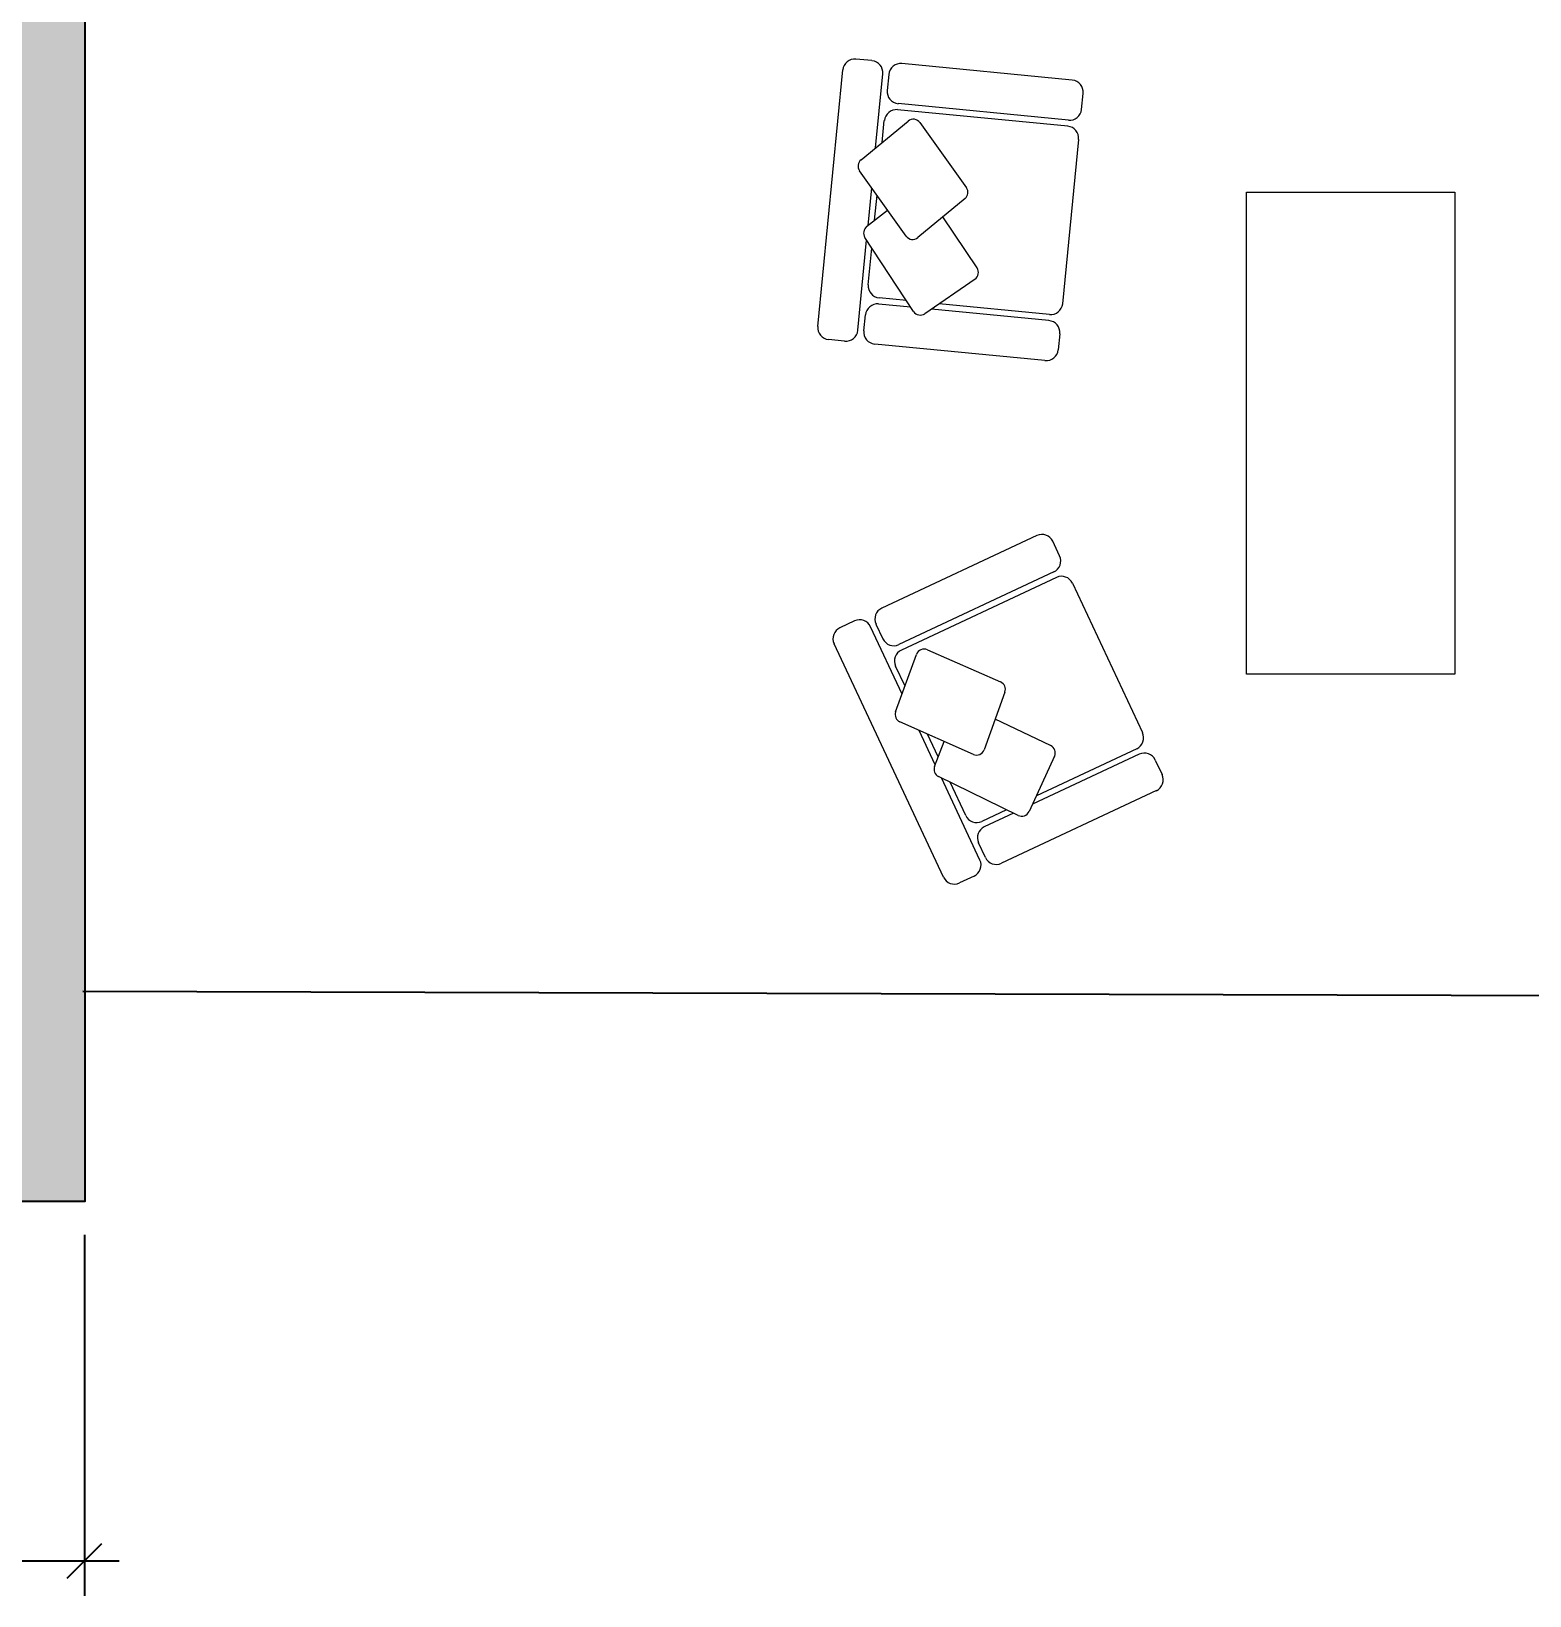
# Model space of a CAD drawing. Header units: millimetres. Extents: x 930 to 6336, y 2219 to 4338.
# Drawn here: x 5002.9 to 5433.4, y 2343.5 to 2792.9 of the extents above; entities that cross this region are included whole.
import ezdxf

# ---------------------------------------------------------------- set-up
doc = ezdxf.new("R2010")
doc.units = ezdxf.units.MM
doc.layers.add('arredi', color=5, linetype='Continuous', lineweight=18)
doc.layers.add('QUOTE', color=3, linetype='Continuous', lineweight=9)
doc.layers.add('muri non sezionati', color=2, linetype='Continuous')
doc.layers.add('muri sezionati', color=1, linetype='Continuous')
doc.styles.get("Standard").update_dxf_attribs({"font": 'arial.ttf'})
doc.dimstyles.new('ook', dxfattribs={"dimtxt": 15, "dimasz": 10, "dimexe": 10, "dimexo": 10, "dimgap": 5, "dimtad": 1, "dimtoh": 1, "dimdec": 0, "dimzin": 0, "dimdsep": 46, "dimtxsty": 'Standard', "dimblk": 'OBLIQUE', "dimcen": 0.09, "dimdle": 10, "dimclrt": 3, "dimadec": 0, "dimazin": 0, "dimtfac": 1, "dimtdec": 0, "dimtofl": 0, "dimtmove": 0, "dimatfit": 3, "dimldrblk": 'OBLIQUE', "dimfxl": 1, "dimtfill": 2, "dimtfillclr": 250, "dimtolj": 1, "dimtzin": 0, "dimarcsym": 0})

# ---------------------------------------------------------------- blocks, each defined once
blk = doc.blocks.new('_Oblique')
at = {"color": 0, "linetype": 'ByBlock', "lineweight": -2}
blk.add_line((-0.5, -0.5), (0.5, 0.5), dxfattribs=at)
blk = doc.blocks.new('*D19')
at = {"layer": 'Defpoints', "color": 0, "transparency": 16777216}
for p in [(4357.79, 2457.21), (5018.23, 2457.21), (5018.23, 2353.52)]:
    blk.add_point(p, dxfattribs=at)
at = {"layer": 'QUOTE', "color": 0, "lineweight": -2, "transparency": 16777216}
for p, q in [((4357.79, 2447.21), (4357.79, 2343.52)), ((5018.23, 2447.21), (5018.23, 2343.52)), ((4347.79, 2353.52), (5028.23, 2353.52))]:
    blk.add_line(p, q, dxfattribs=at)
at = {"layer": 'QUOTE', "color": 0, "lineweight": -2, "transparency": 16777216, "xscale": 10, "yscale": 10, "zscale": 10, "rotation": 180}
blk.add_blockref('_Oblique', (4357.79, 2353.52), dxfattribs=at)
at = {"layer": 'QUOTE', "color": 0, "lineweight": -2, "transparency": 16777216, "xscale": 10, "yscale": 10, "zscale": 10}
blk.add_blockref('_Oblique', (5018.23, 2353.52), dxfattribs=at)
at = {"layer": 'QUOTE', "color": 3, "transparency": 16777216, "insert": (4688.01, 2366.18), "char_height": 15, "attachment_point": 5, "bg_fill": 1, "box_fill_scale": 1.1, "bg_fill_color": 250, "bg_fill_transparency": 0}
blk.add_mtext('\\A1;660', dxfattribs=at)

msp = doc.modelspace()

# ---------------------------------------------------------------- hatches: boundary and pattern name
at = {"layer": 'muri sezionati'}
h = msp.add_hatch(color=256, dxfattribs=at)
h.dxf.hatch_style = 1
h.paths.add_polyline_path([(4387.79, 3321.96), (4357.87, 3321.96), (4357.79, 3132.3), (4387.79, 3132.3)])
h.paths.add_polyline_path([(5017.76, 3534.68), (4988.31, 3534.68), (4988.31, 3313.85), (5017.86, 3313.85)])
h.paths.add_polyline_path([(5018.31, 3152.26), (4987.79, 3152.26), (4987.59, 2456.76), (5018.31, 2456.76)])
h.paths.add_polyline_path([(4808.31, 3139.84), (4888.31, 3139.84), (4888.31, 3142.23), (4487.79, 3142.23), (4487.79, 3139.84), (4567.79, 3139.84), (4567.79, 3134.36), (4487.79, 3134.36), (4487.79, 3132.23), (4763.31, 3132.23), (4763.31, 2791.69), (4768.31, 2791.69), (4768.31, 3132.23), (4888.31, 3132.23), (4888.31, 3134.36), (4808.31, 3134.36)])

# ---------------------------------------------------------------- linework, layer by layer
at = {"layer": 'arredi'}
for p, q in [((5228.86, 2708.13), (5236.03, 2781.79)), ((5244.42, 2784.46), (5239.82, 2784.91)), ((5301.96, 2778.86), (5253.05, 2783.62)), ((5245.47, 2759.4), (5247.54, 2780.67)), ((5249.26, 2780.5), (5248.81, 2775.9)), ((5304.63, 2770.46), (5305.08, 2775.07)), ((5300.68, 2765.62), (5251.76, 2770.38)), ((5300.84, 2767.35), (5251.93, 2772.11)), ((5241.28, 2755.97), (5254.86, 2767.1)), ((5247.36, 2760.96), (5247.97, 2767.27)), ((5258.2, 2766.66), (5271.57, 2747.97)), ((5303.79, 2761.83), (5299.2, 2714.64)), ((5254.24, 2734.07), (5240.86, 2752.84)), ((5243.29, 2737.1), (5244.35, 2747.94)), ((5245.18, 2738.6), (5245.88, 2745.79)), ((5242.89, 2736.78), (5248.91, 2741.54)), ((5271.16, 2744.85), (5257.59, 2733.63)), ((5274.62, 2724.92), (5264.79, 2739.58)), ((5240.37, 2707.01), (5242.89, 2732.94)), ((5256.37, 2712.41), (5242.39, 2733.7)), ((5243.38, 2720.08), (5244.41, 2730.63)), ((5274.02, 2721.73), (5259.62, 2711.78)), ((5255.55, 2713.67), (5246.33, 2714.56)), ((5254.33, 2715.53), (5246.5, 2716.29)), ((5295.41, 2711.53), (5263.72, 2714.61)), ((5242.09, 2706.84), (5242.54, 2711.45)), ((5295.24, 2709.8), (5261.51, 2713.09)), ((5298.36, 2706.01), (5297.91, 2701.41)), ((5236.58, 2703.89), (5231.97, 2704.34)), ((5294.12, 2698.29), (5245.21, 2703.05)), ((5291.75, 2648.06), (5247.25, 2627.2)), ((5298.33, 2642.21), (5296.37, 2646.39)), ((5296.66, 2637.59), (5252.16, 2616.73)), ((5297.4, 2636.02), (5252.9, 2615.16)), ((5302.01, 2634.35), (5322.13, 2591.43)), ((5239.4, 2623.52), (5235.21, 2621.56)), ((5253.08, 2602.51), (5244.01, 2621.85)), ((5245.58, 2622.59), (5247.55, 2618.4)), ((5264.96, 2549.94), (5233.54, 2616.95)), ((5251.23, 2597.42), (5257.23, 2613.92)), ((5260.34, 2615.25), (5281.37, 2606)), ((5253.92, 2604.81), (5251.23, 2610.55)), ((5282.61, 2603.1), (5276.66, 2586.53)), ((5273.55, 2585.19), (5252.47, 2594.51)), ((5295.75, 2587.72), (5279.82, 2595.31)), ((5262.59, 2582.22), (5257.97, 2592.08)), ((5263.46, 2584.47), (5260.39, 2591.01)), ((5262.41, 2581.74), (5265.15, 2588.9)), ((5296.86, 2584.67), (5289.55, 2568.77)), ((5321.2, 2585.24), (5290.51, 2570.86)), ((5320.46, 2586.81), (5291.64, 2573.3)), ((5325.81, 2583.57), (5327.78, 2579.39)), ((5286.44, 2567.66), (5263.55, 2578.83)), ((5275.43, 2554.85), (5264.37, 2578.43)), ((5271.35, 2567.62), (5266.85, 2577.22)), ((5326.11, 2574.77), (5281.61, 2553.91)), ((5283.09, 2569.29), (5275.97, 2565.95)), ((5285.09, 2568.32), (5276.7, 2564.38)), ((5277, 2555.58), (5275.03, 2559.77)), ((5273.76, 2550.23), (5269.57, 2548.27))]:
    msp.add_line(p, q, dxfattribs=at)
msp.add_lwpolyline([(5352.01, 2746.65), (5411.86, 2746.65), (5411.86, 2608.25), (5352.01, 2608.25)], close=True, dxfattribs=at)
for centre, radius, start, end in [((5239.48, 2781.45), 3.47, 84.4402, 174.4402), ((5244.08, 2781), 3.47, 354.4402, 84.4402), ((5252.71, 2780.16), 3.47, 84.4402, 174.4402), ((5301.63, 2775.4), 3.47, 354.4402, 84.4402), ((5252.27, 2775.56), 3.47, 174.4402, 264.4402), ((5251.43, 2766.93), 3.47, 84.4402, 174.4402), ((5301.18, 2770.8), 3.47, 264.4402, 354.4402), ((5256.32, 2765.32), 2.31, 35.575, 129.3579), ((5300.34, 2762.17), 3.47, 354.4402, 84.4402), ((5242.74, 2754.18), 2.31, 129.3579, 215.4752), ((5269.69, 2746.63), 2.31, 309.5876, 35.575), ((5244.33, 2734.97), 2.31, 128.3668, 213.2951), ((5256.12, 2735.41), 2.31, 215.4752, 309.5876), ((5272.7, 2723.63), 2.31, 304.6375, 33.8524), ((5246.83, 2719.74), 3.47, 174.4402, 264.4402), ((5245.99, 2711.11), 3.47, 84.4402, 174.4402), ((5295.75, 2714.98), 3.47, 264.4402, 354.4402), ((5258.31, 2713.68), 2.31, 213.2951, 304.6375), ((5294.91, 2706.35), 3.47, 354.4402, 84.4402), ((5232.31, 2707.8), 3.47, 174.4402, 264.4402), ((5236.91, 2707.35), 3.47, 264.4402, 354.4402), ((5245.54, 2706.51), 3.47, 174.4402, 264.4402), ((5294.46, 2701.75), 3.47, 264.4402, 354.4402), ((5293.22, 2644.92), 3.47, 25.1156, 115.1156), ((5295.19, 2640.73), 3.47, 295.1156, 25.1156), ((5298.87, 2632.88), 3.47, 25.1156, 115.1156), ((5248.73, 2624.06), 3.47, 115.1156, 205.1156), ((5236.69, 2618.42), 3.47, 115.1156, 205.1156), ((5240.87, 2620.38), 3.47, 25.1156, 115.1156), ((5250.69, 2619.87), 3.47, 205.1156, 295.1156), ((5259.4, 2613.13), 2.31, 66.2504, 160.0333), ((5254.37, 2612.02), 3.47, 115.1156, 205.1156), ((5280.43, 2603.88), 2.31, 340.263, 66.2504), ((5253.41, 2596.63), 2.31, 160.0333, 246.1506), ((5318.99, 2589.95), 3.47, 295.1156, 25.1156), ((5274.49, 2587.31), 2.31, 246.1506, 340.263), ((5294.76, 2585.63), 2.31, 335.3129, 64.5279), ((5322.67, 2582.1), 3.47, 25.1156, 115.1156), ((5264.57, 2580.91), 2.31, 159.0422, 243.9705), ((5324.64, 2577.91), 3.47, 295.1156, 25.1156), ((5274.49, 2569.09), 3.47, 205.1156, 295.1156), ((5287.45, 2569.74), 2.31, 243.9705, 335.3129), ((5278.17, 2561.24), 3.47, 115.1156, 205.1156), ((5272.28, 2553.37), 3.47, 295.1156, 25.1156), ((5280.14, 2557.05), 3.47, 205.1156, 295.1156), ((5268.1, 2551.41), 3.47, 205.1156, 295.1156)]:
    msp.add_arc(centre, radius, start, end, dxfattribs=at)
at = {"layer": 'muri non sezionati'}
msp.add_line((5662.69, 2515.16), (5017.79, 2517.04), dxfattribs=at)
at = {"layer": 'muri sezionati'}
msp.add_lwpolyline([(4987.79, 3152.26), (5018.31, 3152.26), (5018.31, 2456.76), (4987.59, 2456.76), (4987.79, 3152.26)], dxfattribs=at)

# ---------------------------------------------------------------- dimensions: what is measured, and where the dimension line sits
at = {"layer": 'QUOTE'}
dim = msp.add_linear_dim(base=(5018.23, 2353.52), p1=(4357.79, 2457.21), p2=(5018.23, 2457.21), dimstyle='ook', dxfattribs=at)
dim.commit()
dim.dimension.update_dxf_attribs({"geometry": '*D19', "text_midpoint": (4688.01, 2366.18)})

doc.saveas('drawing.dxf')
